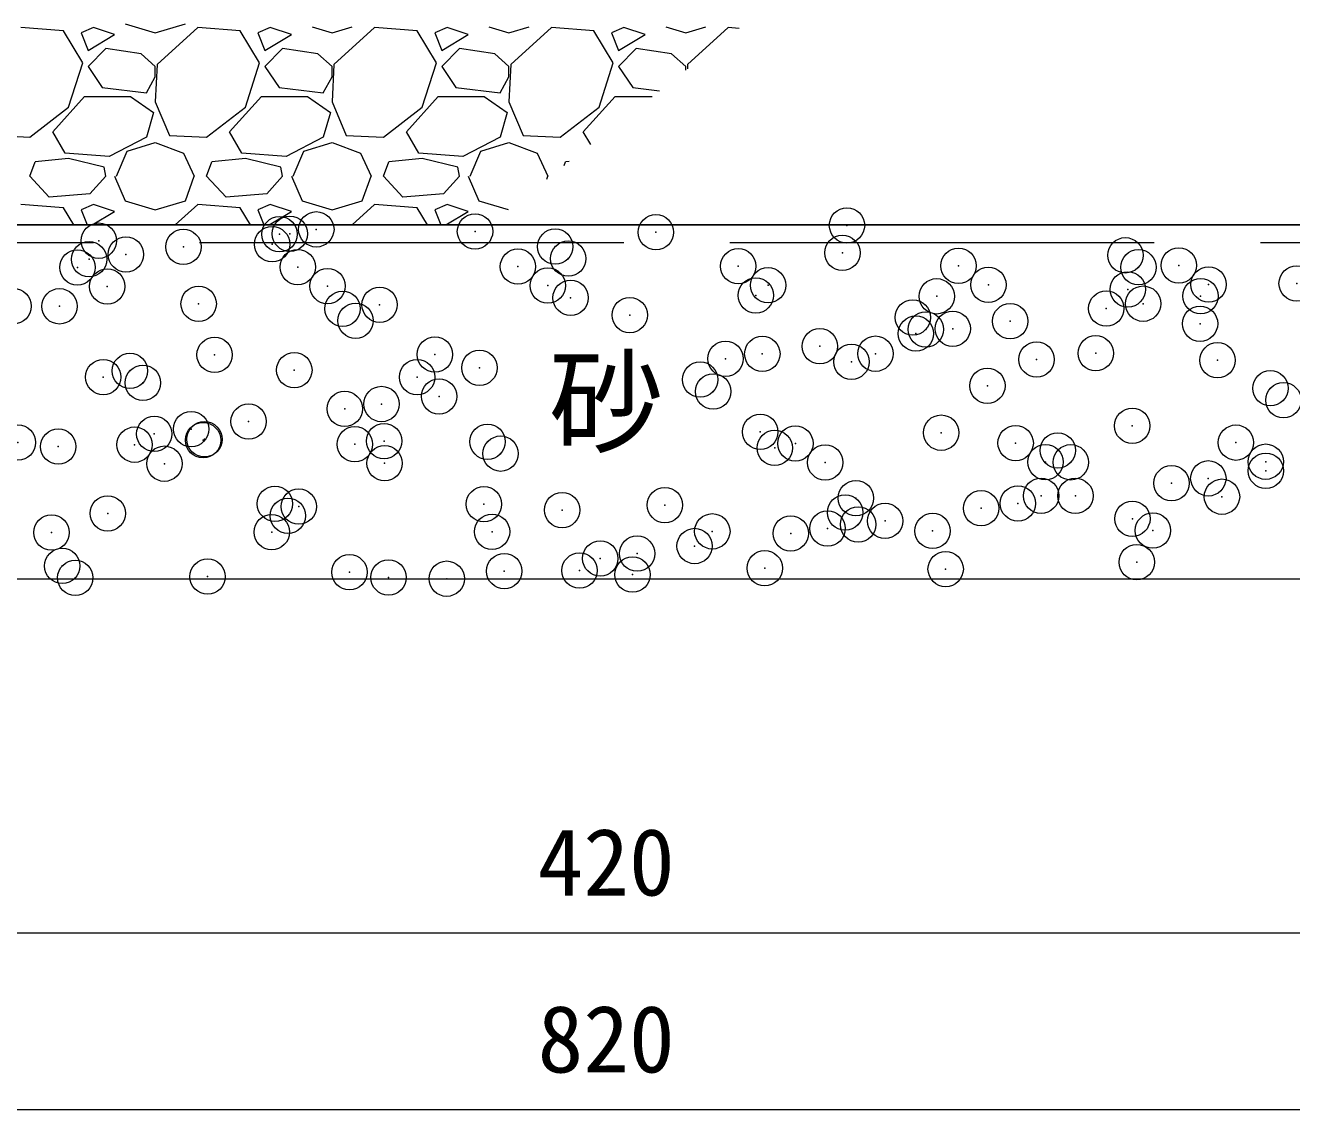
# Model space of a CAD drawing. Units: millimetres at full size, sheet at 1:20; details may follow other scales. Extents: x 0 to 23340, y -4498 to 8520.
# Drawn here: x 4803.2 to 5161.3, y 566.2 to 872.6 of the extents above; entities that cross this region are included whole.
import ezdxf
from ezdxf.enums import TextEntityAlignment as Align

# ---------------------------------------------------------------- set-up
doc = ezdxf.new("R2010")
doc.units = ezdxf.units.MM
doc.header["$LTSCALE"] = 20
doc.header["$PDMODE"] = 32
doc.header["$PDSIZE"] = 10
doc.linetypes.add('DASHED', pattern=[7.5, 6, -1.5])
for name, color, linetype, lineweight in [('KIJUN', 5, 'Continuous', 5), ('SUNPO', 3, 'Continuous', 13), ('TITLE', 7, 'Continuous', 13), ('ﾊｯﾁﾝｸﾞ', 7, 'Continuous', 5)]:
    doc.layers.add(name, color=color, linetype=linetype, lineweight=lineweight)
doc.styles.add('ＭＳ ゴシック', font='')
doc.styles.get('ＭＳ ゴシック').set_extended_font_data('MS Gothic')

msp = doc.modelspace()

# ---------------------------------------------------------------- linework, layer by layer
at = {"layer": 'KIJUN', "color": 7, "linetype": 'DASHED', "lineweight": 13}
msp.add_lwpolyline([(4757.48, 1621.2), (4552.48, 1621.2), (4552.48, 811.2), (5382.48, 811.2), (5382.48, 1621.2), (5177.48, 1621.2)], dxfattribs=at)
at = {"layer": 'KIJUN', "color": 7, "lineweight": 13}
for points in [[(5177.48, 1616.2), (5177.48, 1036.2), (5157.48, 1016.2), (4777.48, 1016.2), (4757.48, 1036.2), (4757.48, 1616.2), (4557.48, 1616.2), (4557.48, 816.2), (5377.48, 816.2), (5377.48, 1616.2)], [(5377.48, 816.2), (4557.48, 816.2), (4557.48, 716.2), (5377.48, 716.2)]]:
    msp.add_lwpolyline(points, close=True, dxfattribs=at)
at = {"layer": 'SUNPO'}
for p, q in [((4757.48, 616.2), (5177.48, 616.2)), ((4557.48, 566.2), (5377.48, 566.2))]:
    msp.add_line(p, q, dxfattribs=at)
at = {"layer": 'TITLE'}
for p in [(5035.58, 816.05), (4824.03, 811.74), (4875.12, 813.57), (4878.05, 813.69), (4885.53, 814.94), (4930.4, 814.35), (4981.56, 814.11), (4831.69, 807.85), (4847.95, 809.99), (4873.04, 810.74), (4953.07, 810.06), (5034.28, 808.29), (4821.28, 806.48), (4880.27, 804.29), (4942.55, 804.41), (4956.76, 806.68), (5004.83, 804.52), (5067.11, 804.63), (5114.31, 807.6), (5129.4, 804.75), (4817.98, 804.18), (5118, 804.22), (4826.42, 798.81), (4888.7, 798.92), (4950.98, 799.04), (5013.27, 799.15), (5075.55, 799.26), (5114.98, 797.97), (5137.83, 799.37), (5162.73, 799.65), (4852.26, 793.9), (4903.43, 793.65), (4957.44, 795.6), (5009.8, 796.27), (5060.96, 796.02), (5119.31, 793.94), (5135.57, 796.08), (4799.91, 793.23), (4812.92, 793.19), (4892.95, 792.5), (4974.16, 790.73), (5054.19, 790.05), (5108.9, 792.57), (4896.64, 789.13), (5057.87, 786.67), (5065.47, 786.85), (5081.73, 788.99), (5135.4, 788.28), (5055.06, 785.48), (4856.78, 779.47), (4919.06, 779.58), (5011.64, 779.76), (5027.9, 781.9), (5043.63, 779.81), (5105.91, 779.92), (4931.66, 775.82), (5001.23, 778.39), (5036.84, 777.52), (5089.19, 778.18), (5140.35, 777.94), (4825.29, 773.2), (4832.83, 774.95), (4879.31, 775.15), (4914.04, 773.18), (4994.06, 772.49), (4836.51, 771.57), (4997.75, 769.12), (5075.27, 770.73), (5155.3, 770.04), (4903.97, 765.59), (4920.23, 767.73), (5158.99, 766.66), (4893.56, 764.22), (4850.13, 758.5), (4866.39, 760.64), (5011.06, 757.73), (5116.24, 759.43), (4801.17, 754.7), (4834.14, 754.1), (4839.72, 757.13), (4853.52, 755.36), (4853.91, 755.63), (4896.42, 754.21), (4904.69, 755.12), (4933.94, 754.94), (5020.98, 754.44), (5062.22, 757.49), (5083.27, 754.55), (5145.55, 754.67), (4812.56, 753.55), (4937.63, 751.56), (5015.15, 753.17), (5095.18, 752.48), (4842.57, 748.73), (4904.85, 748.84), (5029.42, 749.07), (5091.7, 749.18), (5098.87, 749.11), (5153.98, 749.29), (5137.75, 744.58), (5154.01, 746.72), (5127.34, 743.21), (4873.82, 737.39), (4880.57, 736.61), (4932.92, 737.28), (4984.08, 737.03), (5038.1, 738.98), (5083.91, 737.49), (5090.45, 739.65), (5100.17, 739.63), (5141.61, 739.4), (4826.55, 734.67), (4877.51, 734.01), (4955.03, 735.62), (5035.06, 734.93), (5073.5, 736.12), (5116.27, 733.16), (4810.65, 729.27), (4872.93, 729.38), (4935.21, 729.5), (4997.5, 729.61), (5030.08, 730.41), (5038.74, 731.55), (5046.34, 732.55), (5059.78, 729.72), (5122.06, 729.84), (4992.5, 725.46), (5019.67, 729.03), (4965.83, 721.95), (4976.24, 723.32), (4813.7, 719.83), (4938.67, 718.37), (4959.96, 718.53), (5012.32, 719.2), (5063.48, 718.95), (5117.5, 720.9), (4817.38, 716.46), (4854.78, 716.83), (4894.91, 718.07), (4905.95, 716.58), (4922.41, 716.23), (4974.93, 717.38)]:
    msp.add_point(p, dxfattribs=at)
at = {"layer": 'ﾊｯﾁﾝｸﾞ'}
for p, q in [((4814, 871), (4802, 872)), ((4819.5, 862), (4814, 871)), ((4822.5, 872), (4819, 870.5)), ((4819, 870.5), (4821, 865.5)), ((4828.5, 870), (4822.5, 872)), ((4831.5, 873), (4840, 870.5)), ((4840, 870.5), (4848.5, 873)), ((4852, 872), (4840.5, 861.5)), ((4864, 871), (4852, 872)), ((4869.5, 862), (4864, 871)), ((4872.5, 872), (4869, 870.5)), ((4869, 870.5), (4871, 865.5)), ((4878.5, 870), (4872.5, 872)), ((4884.32, 872.17), (4890, 870.5)), ((4890, 870.5), (4895.68, 872.17)), ((4902, 872), (4890.5, 861.5)), ((4914, 871), (4902, 872)), ((4919.5, 862), (4914, 871)), ((4922.5, 872), (4919, 870.5)), ((4919, 870.5), (4921, 865.5)), ((4928.5, 870), (4922.5, 872)), ((4934.32, 872.17), (4940, 870.5)), ((4940, 870.5), (4945.68, 872.17)), ((4952, 872), (4940.5, 861.5)), ((4964, 871), (4952, 872)), ((4969.5, 862), (4964, 871)), ((4972.5, 872), (4969, 870.5)), ((4969, 870.5), (4971, 865.5)), ((4978.5, 870), (4972.5, 872)), ((4984.32, 872.17), (4990, 870.5)), ((4990, 870.5), (4995.68, 872.17)), ((5002, 872), (4990.5, 861.5)), ((5005.12, 871.74), (5002, 872)), ((4821, 865.5), (4828.5, 870)), ((4871, 865.5), (4878.5, 870)), ((4921, 865.5), (4928.5, 870)), ((4971, 865.5), (4978.5, 870)), ((4826, 866), (4821, 861)), ((4836, 864.5), (4826, 866)), ((4840, 861), (4836, 864.5)), ((4876, 866), (4871, 861)), ((4886, 864.5), (4876, 866)), ((4890, 861), (4886, 864.5)), ((4926, 866), (4921, 861)), ((4936, 864.5), (4926, 866)), ((4940, 861), (4936, 864.5)), ((4976, 866), (4971, 861)), ((4986, 864.5), (4976, 866)), ((4990, 861), (4986, 864.5)), ((4815.5, 849.5), (4819.5, 862)), ((4821, 861), (4825, 855)), ((4840.5, 861.5), (4840, 851)), ((4840, 858), (4840, 861)), ((4865.5, 849.5), (4869.5, 862)), ((4871, 861), (4875, 855)), ((4890.5, 861.5), (4890, 851)), ((4890, 858), (4890, 861)), ((4915.5, 849.5), (4919.5, 862)), ((4921, 861), (4925, 855)), ((4940.5, 861.5), (4940, 851)), ((4940, 858), (4940, 861)), ((4965.5, 849.5), (4969.5, 862)), ((4971, 861), (4975, 855)), ((4990, 859.91), (4990, 861)), ((4990.5, 861.5), (4990.44, 860.26)), ((4837.5, 853.5), (4840, 858)), ((4887.5, 853.5), (4890, 858)), ((4937.5, 853.5), (4940, 858)), ((4811, 842.5), (4820, 852.5)), ((4820, 852.5), (4833, 852.5)), ((4825, 855), (4837.5, 853.5)), ((4833, 852.5), (4839.5, 848)), ((4861, 842.5), (4870, 852.5)), ((4870, 852.5), (4883, 852.5)), ((4875, 855), (4887.5, 853.5)), ((4883, 852.5), (4889.5, 848)), ((4911, 842.5), (4920, 852.5)), ((4920, 852.5), (4933, 852.5)), ((4925, 855), (4937.5, 853.5)), ((4933, 852.5), (4939.5, 848)), ((4961, 842.5), (4970, 852.5)), ((4970, 852.5), (4980.53, 852.5)), ((4975, 855), (4982.56, 854.09)), ((4804.5, 841), (4815.5, 849.5)), ((4840, 851), (4844, 841.5)), ((4854.5, 841), (4865.5, 849.5)), ((4890, 851), (4894, 841.5)), ((4904.5, 841), (4915.5, 849.5)), ((4940, 851), (4944, 841.5)), ((4954.5, 841), (4965.5, 849.5)), ((4839.5, 848), (4837.5, 841)), ((4889.5, 848), (4887.5, 841)), ((4939.5, 848), (4937.5, 841)), ((4794, 841.5), (4804.5, 841)), ((4814.5, 836.5), (4811, 842.5)), ((4844, 841.5), (4854.5, 841)), ((4864.5, 836.5), (4861, 842.5)), ((4894, 841.5), (4904.5, 841)), ((4914.5, 836.5), (4911, 842.5)), ((4944, 841.5), (4954.5, 841)), ((4963.11, 838.88), (4961, 842.5)), ((4837.5, 841), (4827, 835.5)), ((4832, 837), (4840, 839.5)), ((4840, 839.5), (4848, 836.5)), ((4887.5, 841), (4877, 835.5)), ((4882, 837), (4890, 839.5)), ((4890, 839.5), (4898, 836.5)), ((4937.5, 841), (4927, 835.5)), ((4932, 837), (4940, 839.5)), ((4940, 839.5), (4948, 836.5)), ((4815.5, 835), (4806, 834)), ((4827, 835.5), (4814.5, 836.5)), ((4825.5, 832.5), (4815.5, 835)), ((4829, 830), (4832, 837)), ((4848, 836.5), (4851, 830)), ((4865.5, 835), (4856, 834)), ((4877, 835.5), (4864.5, 836.5)), ((4875.5, 832.5), (4865.5, 835)), ((4879, 830), (4882, 837)), ((4898, 836.5), (4901, 830)), ((4915.5, 835), (4906, 834)), ((4927, 835.5), (4914.5, 836.5)), ((4925.5, 832.5), (4915.5, 835)), ((4929, 830), (4932, 837)), ((4948, 836.5), (4951, 830)), ((4804.5, 830), (4806, 834)), ((4826, 830), (4825.5, 832.5)), ((4854.5, 830), (4856, 834)), ((4876, 830), (4875.5, 832.5)), ((4904.5, 830), (4906, 834)), ((4926, 830), (4925.5, 832.5)), ((4955.63, 833.02), (4956, 834)), ((4957.02, 834.11), (4956, 834)), ((4810, 824), (4804.5, 830)), ((4826, 830), (4821.5, 825)), ((4828.5, 830), (4831.5, 823)), ((4848.5, 823), (4851, 830)), ((4860, 824), (4854.5, 830)), ((4876, 830), (4871.5, 825)), ((4878.5, 830), (4881.5, 823)), ((4898.5, 823), (4901, 830)), ((4910, 824), (4904.5, 830)), ((4926, 830), (4921.5, 825)), ((4928.5, 830), (4931.5, 823)), ((4950.7, 829.16), (4951, 830)), ((4821.5, 825), (4810, 824)), ((4871.5, 825), (4860, 824)), ((4921.5, 825), (4910, 824)), ((4814, 821), (4802, 822)), ((4816.94, 816.2), (4814, 821)), ((4822.5, 822), (4819, 820.5)), ((4819, 820.5), (4820.72, 816.2)), ((4822.16, 816.2), (4828.5, 820)), ((4828.5, 820), (4822.5, 822)), ((4831.5, 823), (4840, 820.5)), ((4840, 820.5), (4848.5, 823)), ((4852, 822), (4845.64, 816.2)), ((4864, 821), (4852, 822)), ((4866.94, 816.2), (4864, 821)), ((4872.5, 822), (4869, 820.5)), ((4869, 820.5), (4870.72, 816.2)), ((4872.16, 816.2), (4878.5, 820)), ((4878.5, 820), (4872.5, 822)), ((4881.5, 823), (4890, 820.5)), ((4890, 820.5), (4898.5, 823)), ((4902, 822), (4895.64, 816.2)), ((4914, 821), (4902, 822)), ((4916.94, 816.2), (4914, 821)), ((4922.5, 822), (4919, 820.5)), ((4919, 820.5), (4920.72, 816.2)), ((4922.16, 816.2), (4928.5, 820)), ((4928.5, 820), (4922.5, 822)), ((4931.5, 823), (4939.73, 820.58))]:
    msp.add_line(p, q, dxfattribs=at)

# ---------------------------------------------------------------- texts
at = {"layer": 'SUNPO', "style": 'ＭＳ ゴシック'}
for s, height, p in [('砂', 23.74, (4967.48, 766.2)), ('420', 18.99, (4967.48, 636.2)), ('820', 18.99, (4967.48, 586.2))]:
    msp.add_text(s, height=height, dxfattribs=at).set_placement(p, align=Align.MIDDLE_CENTER)

doc.saveas('drawing.dxf')
